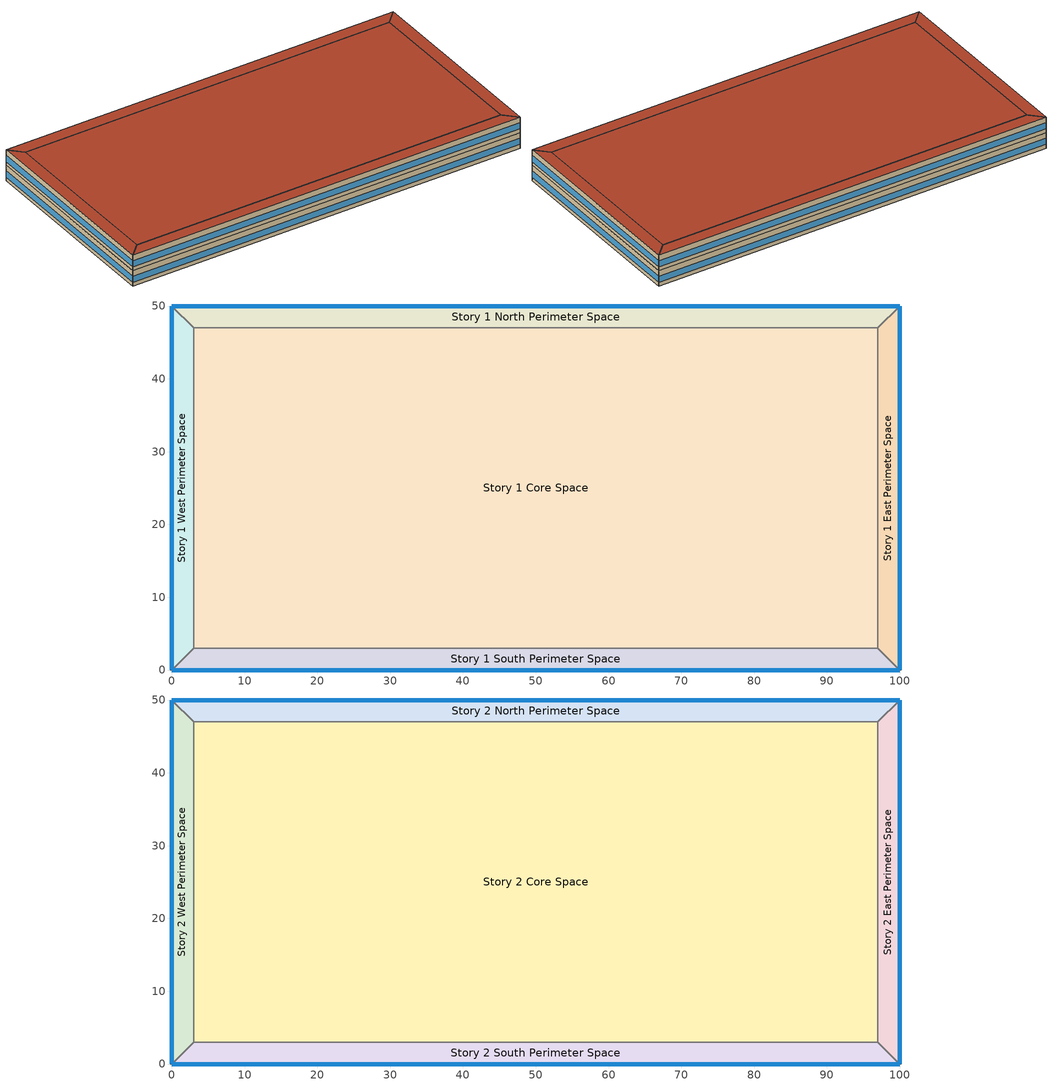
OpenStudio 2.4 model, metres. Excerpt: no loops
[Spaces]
Story 1 West Perimeter Space
 floor ground: 0,0 0,50 3,47 3,3 z0
 wall outside: 0,50 0,0 z0:4
 wall to Story 1 North Perimeter Space: 3,47 0,50 z0:4
 wall to Story 1 Core Space: 3,3 3,47 z0:4
 wall to Story 1 South Perimeter Space: 0,0 3,3 z0:4
 window: 0,49.97 0,0.03 z1:2.6
Story 1 North Perimeter Space
 floor ground: 0,50 100,50 97,47 3,47 z0
 wall outside: 100,50 0,50 z0:4
 wall to Story 1 East Perimeter Space: 97,47 100,50 z0:4
 wall to Story 1 Core Space: 3,47 97,47 z0:4
 window: 99.97,50 0.03,50 z1:2.6
Story 1 East Perimeter Space
 floor ground: 100,50 100,0 97,3 97,47 z0
 wall outside: 100,0 100,50 z0:4
 wall to Story 1 South Perimeter Space: 97,3 100,0 z0:4
 wall to Story 1 Core Space: 97,47 97,3 z0:4
 window: 100,0.03 100,49.97 z1:2.6
Story 1 South Perimeter Space
 floor ground: 100,0 0,0 3,3 97,3 z0
 wall outside: 0,0 100,0 z0:4
 wall to Story 1 Core Space: 97,3 3,3 z0:4
 window: 0.03,0 99.97,0 z1:2.6
Story 1 Core Space
 floor ground: 3,3 3,47 97,47 97,3 z0
Story 2 West Perimeter Space
 floor to Story 1 West Perimeter Space: 0,0 0,50 3,47 3,3 z4
 wall outside: 0,50 0,0 z4:8
 wall to Story 2 North Perimeter Space: 3,47 0,50 z4:8
 wall to Story 2 Core Space: 3,3 3,47 z4:8
 wall to Story 2 South Perimeter Space: 0,0 3,3 z4:8
 window: 0,49.97 0,0.03 z5:6.6
 roof outside: 3,3 3,47 0,50 0,0 z8
Story 2 North Perimeter Space
 floor to Story 1 North Perimeter Space: 0,50 100,50 97,47 3,47 z4
 wall outside: 100,50 0,50 z4:8
 wall to Story 2 East Perimeter Space: 97,47 100,50 z4:8
 wall to Story 2 Core Space: 3,47 97,47 z4:8
 window: 99.97,50 0.03,50 z5:6.6
 roof outside: 3,47 97,47 100,50 0,50 z8
Story 2 East Perimeter Space
 floor to Story 1 East Perimeter Space: 100,50 100,0 97,3 97,47 z4
 wall outside: 100,0 100,50 z4:8
 wall to Story 2 South Perimeter Space: 97,3 100,0 z4:8
 wall to Story 2 Core Space: 97,47 97,3 z4:8
 window: 100,0.03 100,49.97 z5:6.6
 roof outside: 97,47 97,3 100,0 100,50 z8
Story 2 South Perimeter Space
 floor to Story 1 South Perimeter Space: 100,0 0,0 3,3 97,3 z4
 wall outside: 0,0 100,0 z4:8
 wall to Story 2 Core Space: 97,3 3,3 z4:8
 window: 0.03,0 99.97,0 z5:6.6
 roof outside: 97,3 3,3 0,0 100,0 z8
Story 2 Core Space
 floor to Story 1 Core Space: 3,3 3,47 97,47 97,3 z4
 roof outside: 97,3 97,47 3,47 3,3 z8
[Building]
Building 1: Space Type=Baseline Model Space Type; Default Construction Set=ASHRAE_189.1-2009_ClimateZone 4-5 (mdoff)_ConstSet
[SizingPeriod:DesignDay] Barometric Pressure {Pa}=98934; Sky Clearness=0; Rain Indicator=0; Snow Indicator=0; Day of Month=21; Daylight Saving Time Indicator=0; Dry-Bulb Temperature Range Modifier Type=DefaultMultipliers
Name | Maximum Dry-Bulb Temperature {C} | Daily Dry-Bulb Temperature Range {deltaC} | Humidity Indicating Conditions at Maximum Dry-Bulb | Wind Speed {m/s} | Wind Direction {deg} | Month | Day Type | Humidity Indicating Type | Solar Model Indicator | ASHRAE Taub | ASHRAE Taud
Chicago Ohare Intl Ap Ann Htg 99.6% Condns DB | -20 | 0 | -20 | 4.9 | 270 | 1 | WinterDesignDay | Wetbulb | ASHRAEClearSky
Chicago Ohare Intl Ap Ann Htg Wind 99.6% Condns WS=>MCDB | -3.5 | 0 | -3.5 | 12.4 | 270 | 1 | WinterDesignDay | Wetbulb | ASHRAEClearSky
Chicago Ohare Intl Ap Ann Hum_n 99.6% Condns DP=>MCDB | -19.2 | 0 | -25.7 | 4.9 | 270 | 1 | WinterDesignDay | Dewpoint | ASHRAEClearSky
Chicago Ohare Intl Ap Ann Clg .4% Condns DB=>MWB | 33.3 | 10.5 | 23.7 | 5.2 | 230 | 7 | SummerDesignDay | Wetbulb | ASHRAETau | 0.455 | 2.05
[DefaultConstructionSet]
ASHRAE_189.1-2009_ClimateZone 4-5 (mdoff)_ConstSet: Default Exterior Surface Constructions=ASHRAE_189.1-2009_ClimateZone 4-5 (mdoff)_Exterior_DefSurfCons; Default Interior Surface Constructions=000_Interior_DefSurfCons; Default Ground Contact Surface Constructions=000_Ground_DefSurfCons; Default Exterior SubSurface Constructions=ASHRAE_189.1-2009_ClimateZone 4-5 (mdoff)_Exterior_DefSubCons; Default Interior SubSurface Constructions=000_Interior_DefSubCons; Interior Partition Construction=000_Interior Partition
[DefaultSurfaceConstructions]
Name | Floor Construction | Wall Construction | Roof Ceiling Construction
ASHRAE_189.1-2009_ClimateZone 4-5 (mdoff)_Exterior_DefSurfCons | 000_ExtSlabCarpet_4in_ClimateZone 1-8 | ASHRAE_189.1-2009_ExtWall_SteelFrame_ClimateZone 4-8 | ASHRAE_189.1-2009_ExtRoof_IEAD_ClimateZone 2-5
000_Interior_DefSurfCons | 000_Interior Floor | 000_Interior Wall | 000_Interior Ceiling
000_Ground_DefSurfCons | 000_ExtSlabCarpet_4in_ClimateZone 1-8 | 000_ExtSlabCarpet_4in_ClimateZone 1-8 | 000_ExtSlabCarpet_4in_ClimateZone 1-8
[DefaultSubSurfaceConstructions] Glass Door Construction=000_Exterior Window; Skylight Construction=000_Exterior Window; Tubular Daylight Dome Construction=000_Interior Window; Tubular Daylight Diffuser Construction=000_Interior Window
Name | Fixed Window Construction | Operable Window Construction | Door Construction
ASHRAE_189.1-2009_ClimateZone 4-5 (mdoff)_Exterior_DefSubCons | ASHRAE_189.1-2009_ExtWindow_ClimateZone 4-5 | ASHRAE_189.1-2009_ExtWindow_ClimateZone 4-5 | 000_Exterior Door
000_Interior_DefSubCons | 000_Interior Window | 000_Interior Window | 000_Interior Door
[Construction]
000_Interior Partition; 000_Interior Door: 000_G05 25mm wood
000_ExtSlabCarpet_4in_ClimateZone 1-8: MAT-CC05 4 HW CONCRETE, CP02 CARPET PAD
ASHRAE_189.1-2009_ExtWall_SteelFrame_ClimateZone 4-8: MAT-SHEATH, Wall Insulation [39], 1/2IN Gypsum
ASHRAE_189.1-2009_ExtRoof_IEAD_ClimateZone 2-5: Roof Membrane, Roof Insulation [21], Metal Decking
000_Interior Floor: 000_F16 Acoustic tile, 000_F05 Ceiling air space resistance, 000_M11 100mm lightweight concrete
000_Interior Wall: 000_G01a 19mm gypsum board, 000_F04 Wall air space resistance, 000_G01a 19mm gypsum board
000_Interior Ceiling: 000_M11 100mm lightweight concrete, 000_F05 Ceiling air space resistance, 000_F16 Acoustic tile
ASHRAE_189.1-2009_ExtWindow_ClimateZone 4-5: Theoretical Glass [207]
000_Exterior Door: 000_F08 Metal surface, 000_I01 25mm insulation board
000_Exterior Window: 000_Clear 3mm, 000_Air 13mm, 000_Clear 3mm
000_Interior Window: 000_Clear 3mm
[Material]
Name | Roughness | Thickness | Conductivity | Density | Specific Heat | Thermal Absorptance | Solar Absorptance | Visible Absorptance
000_G05 25mm wood | MediumSmooth | 0.0254 | 0.15 | 608 | 1630
MAT-CC05 4 HW CONCRETE | Rough | 0.1016 | 1.311 | 2240 | 836.8 | 0.9 | 0.7 | 0.7
Wall Insulation [39] | MediumRough | 0.1184 | 0.045 | 265 | 836.8 | 0.9 | 0.7 | 0.7
1/2IN Gypsum | Smooth | 0.0127 | 0.16 | 784.9 | 830 | 0.9 | 0.92 | 0.92
Roof Membrane | VeryRough | 0.0095 | 0.16 | 1121.29 | 1460 | 0.9 | 0.7 | 0.7
Roof Insulation [21] | MediumRough | 0.2105 | 0.049 | 265 | 836.8 | 0.9 | 0.7 | 0.7
Metal Decking | MediumSmooth | 0.0015 | 45.006 | 7680 | 418.4 | 0.9 | 0.7 | 0.3
000_F16 Acoustic tile | MediumSmooth | 0.0191 | 0.06 | 368 | 590
000_M11 100mm lightweight concrete | MediumRough | 0.1016 | 0.53 | 1280 | 840
000_G01a 19mm gypsum board | MediumSmooth | 0.019 | 0.16 | 800 | 1090
000_F08 Metal surface | Smooth | 0.0008 | 45.28 | 7824 | 500
000_I01 25mm insulation board | MediumRough | 0.0254 | 0.03 | 43 | 1210
[Material:NoMass] Thermal Absorptance=0.9; Solar Absorptance=0.7
Name | Roughness | Thermal Resistance | Visible Absorptance
CP02 CARPET PAD | VeryRough | 0.2165 | 0.8
MAT-SHEATH | Rough | 0.3626 | 0.7
[Material:AirGap]
Name | Thermal Resistance
000_F05 Ceiling air space resistance | 0.18
000_F04 Wall air space resistance | 0.15
[WindowMaterial:Glazing] Optical Data Type=SpectralAverage; Thickness=0.003; Infrared Transmittance at Normal Incidence=0
Name | Solar Transmittance at Normal Incidence | Front Side Solar Reflectance at Normal Incidence | Back Side Solar Reflectance at Normal Incidence | Visible Transmittance at Normal Incidence | Front Side Visible Reflectance at Normal Incidence | Back Side Visible Reflectance at Normal Incidence | Front Side Infrared Hemispherical Emissivity | Back Side Infrared Hemispherical Emissivity | Conductivity | Dirt Correction Factor for Solar and Visible Transmittance | Solar Diffusing
Theoretical Glass [207] | 0.3311 | 0.6189 | 0.6189 | 0.44 | 0.51 | 0.51 | 0.9 | 0.9 | 0.0133 | 1 | No
000_Clear 3mm | 0.837 | 0.075 | 0.075 | 0.898 | 0.081 | 0.081 | 0.84 | 0.84 | 0.9
[WindowMaterial:Gas]
000_Air 13mm: Gas Type=Air; Thickness=0.0127
[BuildingStory] Nominal Floor to Floor Height {m}=4
Name | Nominal Z Coordinate {m}
Story 1 | 0
Story 2 | 4
[Space]
Name | Building Story | Thermal Zone
Story 1 West Perimeter Space | Story 1 | Story 1 West Perimeter Thermal Zone
Story 1 North Perimeter Space | Story 1 | Story 1 North Perimeter Thermal Zone
Story 1 East Perimeter Space | Story 1 | Story 1 East Perimeter Thermal Zone
Story 1 South Perimeter Space | Story 1 | Story 1 South Perimeter Thermal Zone
Story 1 Core Space | Story 1 | Story 1 Core Thermal Zone
Story 2 West Perimeter Space | Story 2 | Story 2 West Perimeter Thermal Zone
Story 2 North Perimeter Space | Story 2 | Story 2 North Perimeter Thermal Zone
Story 2 East Perimeter Space | Story 2 | Story 2 East Perimeter Thermal Zone
Story 2 South Perimeter Space | Story 2 | Story 2 South Perimeter Thermal Zone
Story 2 Core Space | Story 2 | Story 2 Core Thermal Zone
[ThermalZone] Use Ideal Air Loads=No
Name | Thermostat | Humidistat
Story 2 East Perimeter Thermal Zone | Thermostat Setpoint Dual Setpoint 3
Story 1 South Perimeter Thermal Zone | Thermostat Setpoint Dual Setpoint 6
Story 1 West Perimeter Thermal Zone | Thermostat Setpoint Dual Setpoint 1 | Zone Control Humidistat 1
Story 2 West Perimeter Thermal Zone | Thermostat Setpoint Dual Setpoint 7
Story 1 North Perimeter Thermal Zone | Thermostat Setpoint Dual Setpoint 8
Story 1 East Perimeter Thermal Zone | Thermostat Setpoint Dual Setpoint 2
Story 1 Core Thermal Zone | Thermostat Setpoint Dual Setpoint 5
Story 2 South Perimeter Thermal Zone | Thermostat Setpoint Dual Setpoint 9
Story 2 North Perimeter Thermal Zone | Thermostat Setpoint Dual Setpoint 4
Story 2 Core Thermal Zone | Thermostat Setpoint Dual Setpoint 10
[Coil:Cooling:DX:SingleSpeed]
Coil Cooling DX Single Speed 11: Availability Schedule=Always On Discrete; Rated Total Cooling Capacity {W}=autosize; Rated Sensible Heat Ratio=autosize; Rated COP {W/W}=3; Rated Air Flow Rate {m3/s}=autosize; Rated Evaporator Fan Power Per Volume Flow Rate {W/(m3/s)}=773.3; Total Cooling Capacity Function of Temperature Curve=Curve Biquadratic 21; Total Cooling Capacity Function of Flow Fraction Curve=Curve Quadratic 31; Energy Input Ratio Function of Temperature Curve=Curve Biquadratic 22; Energy Input Ratio Function of Flow Fraction Curve=Curve Quadratic 32; Part Load Fraction Correlation Curve=Curve Quadratic 33; Condenser Type=AirCooled; Evaporative Condenser Effectiveness=0; Evaporative Condenser Air Flow Rate {m3/s}=Autosize; Evaporative Condenser Pump Rated Power Consumption {W}=Autosize; Crankcase Heater Capacity {W}=0; Maximum Outdoor Dry-Bulb Temperature for Crankcase Heater Operation {C}=0; Basin Heater Capacity {W/K}=0; Basin Heater Setpoint Temperature {C}=10
[ThermostatSetpoint:DualSetpoint] Heating Setpoint Temperature Schedule=Heating Sch; Cooling Setpoint Temperature Schedule=Cooling Sch
Thermostat Setpoint Dual Setpoint 1; Thermostat Setpoint Dual Setpoint 2; Thermostat Setpoint Dual Setpoint 3; Thermostat Setpoint Dual Setpoint 4; Thermostat Setpoint Dual Setpoint 5; Thermostat Setpoint Dual Setpoint 6; Thermostat Setpoint Dual Setpoint 7; Thermostat Setpoint Dual Setpoint 8; Thermostat Setpoint Dual Setpoint 9; Thermostat Setpoint Dual Setpoint 10
[SpaceType]
Baseline Model Space Type: Default Schedule Set=Baseline Model Schedule Set; Design Specification Outdoor Air Object=Baseline Model OA
[DefaultScheduleSet]
Baseline Model Schedule Set: Number of People Schedule=Baseline Model People Lights and Equipment Schedule; People Activity Level Schedule=Baseline Model People Activity Schedule; Lighting Schedule=Baseline Model People Lights and Equipment Schedule; Electric Equipment Schedule=Baseline Model People Lights and Equipment Schedule; Infiltration Schedule=Baseline Model Infiltration Schedule
[DesignSpecification:OutdoorAir]
Baseline Model OA: Outdoor Air Method=Sum; Outdoor Air Flow per Person {m3/s-person}=0.00943895
[SpaceInfiltration:DesignFlowRate]
Baseline Model Infiltration: Space or SpaceType=Baseline Model Space Type; Design Flow Rate Calculation Method=Flow/ExteriorArea; Flow per Exterior Surface Area {m3/s-m2}=0.0003048
[People:Definition]
Baseline Model People Definition: Number of People Calculation Method=People/Area; People per Space Floor Area {person/m2}=0.0538196; Fraction Radiant=0.3
[People]
Baseline Model People: People Definition=Baseline Model People Definition; Space or SpaceType=Baseline Model Space Type; Multiplier=1
[Lights:Definition]
Baseline Model Lights Definition: Design Level Calculation Method=Watts/Area; Watts per Space Floor Area {W/m2}=10.7639
[Lights]
Baseline Model Lights: Lights Definition=Baseline Model Lights Definition; Space or SpaceType=Baseline Model Space Type; Fraction Replaceable=1
[ElectricEquipment:Definition]
Baseline Model Electric Equipment Definition: Design Level Calculation Method=Watts/Area; Watts per Space Floor Area {W/m2}=10.7639
[ElectricEquipment]
Baseline Model Electric Equipment: Electric Equipment Definition=Baseline Model Electric Equipment Definition; Space or SpaceType=Baseline Model Space Type
[Fan:OnOff]
Fan On Off 2: Availability Schedule=Always On Discrete; Fan Efficiency=0.6; Pressure Rise {Pa}=300; Maximum Flow Rate {m3/s}=autosize; Motor Efficiency=0.8; Motor In Airstream Fraction=1; Fan Power Ratio Function of Speed Ratio Curve=Fan On Off Power Curve 1; Fan Efficiency Ratio Function of Speed Ratio Curve=Fan On Off Efficiency Curve 1
[Coil:Heating:Electric]
Coil Heating Electric 1: Availability Schedule=Always Off Discrete
[ZoneControl:Humidistat]
Zone Control Humidistat 1: Humidifying Relative Humidity Setpoint Schedule=Humidifying Schedule 30 Percent; Dehumidifying Relative Humidity Setpoint Schedule=Dehumidifying Schedule 100 Percent
[Curve:Biquadratic] Minimum Value of x=17; Maximum Value of x=22; Minimum Value of y=13; Maximum Value of y=46
Name | Coefficient1 Constant | Coefficient2 x | Coefficient3 x**2 | Coefficient4 y | Coefficient5 y**2 | Coefficient6 x*y
Curve Biquadratic 21 | 0.942588 | 0.00954335 | 0.00068377 | -0.0110427 | 5.249e-06 | -9.72e-06
Curve Biquadratic 22 | 0.342414 | 0.034885 | -0.0006237 | 0.00497722 | 0.000437951 | -0.000728028
[Schedule:Ruleset]
Name | Default Day Schedule | Summer Design Day Schedule | Winter Design Day Schedule
Cooling Sch | Cooling Sch Default
Heating Sch | Heating Sch Default
Baseline Model Infiltration Schedule | Baseline Model Infiltration Schedule Schedule All Days | Baseline Model Infiltration Schedule Summer Design Day | Baseline Model Infiltration Schedule Winter Design Day
Baseline Model People Lights and Equipment Schedule | Baseline Model People Lights and Equipment Schedule Schedule Week Day | Baseline Model People Lights and Equipment Schedule Summer Design Day | Baseline Model People Lights and Equipment Schedule Winter Design Day
Baseline Model People Activity Schedule | Baseline Model People Activity Schedule Default
[Schedule:Day]
Cooling Sch Default: 24, 0, 28
Heating Sch Default: 24, 0, 24
Baseline Model Infiltration Schedule Schedule All Days: 6, 0, 1, 22, 0, 0.25, 24, 0, 1
Baseline Model Infiltration Schedule Winter Design Day; Baseline Model Infiltration Schedule Summer Design Day; Baseline Model People Lights and Equipment Schedule Summer Design Day: 24, 0, 1
Baseline Model People Lights and Equipment Schedule Schedule Week Day: 6, 0, 0, 7, 0, 0.1, 8, 0, 0.2, 12, 0, 0.95, 13, 0, 0.5, 17, 0, 0.95, 18, 0, 0.7, 20, 0, 0.4, 22, 0, 0.1, 24, 0, 0.05
Baseline Model People Lights and Equipment Schedule Winter Design Day; Baseline Model People Lights and Equipment Schedule Schedule Sunday: 24, 0, 0
Baseline Model People Lights and Equipment Schedule Saturday: 6, 0, 0, 8, 0, 0.1, 14, 0, 0.5, 17, 0, 0.1, 24, 0, 0
Baseline Model People Activity Schedule Default: 24, 0, 120
[Schedule:Constant]
Name | Value
Always On Discrete | 1
Always Off Discrete | 0
Humidifying Schedule 30 Percent | 30
Dehumidifying Schedule 100 Percent | 100
[Curve:Quadratic]
Name | Coefficient1 Constant | Coefficient2 x | Coefficient3 x**2 | Minimum Value of x | Maximum Value of x
Curve Quadratic 31 | 0.8 | 0.2 | 0 | 0.5 | 1.5
Curve Quadratic 32 | 1.1552 | -0.1808 | 0.0256 | 0.5 | 1.5
Curve Quadratic 33 | 0.85 | 0.15 | 0 | 0 | 1
[Schedule:Rule] Schedule Ruleset=Baseline Model People Lights and Equipment Schedule
Name | Rule Order | Day Schedule | Apply Saturday | Apply Sunday
Baseline Model People Lights and Equipment Schedule Saturday Rule | 1 | Baseline Model People Lights and Equipment Schedule Saturday | Yes
Baseline Model People Lights and Equipment Schedule Sunday Rule | 0 | Baseline Model People Lights and Equipment Schedule Schedule Sunday |  | Yes
[Curve:Exponent]
Fan On Off Power Curve 1: Coefficient1 Constant=1; Coefficient2 Constant=0; Coefficient3 Constant=0; Minimum Value of x=0; Maximum Value of x=1
[Curve:Cubic]
Fan On Off Efficiency Curve 1: Coefficient1 Constant=1; Coefficient2 x=0; Coefficient3 x**2=0; Coefficient4 x**3=0; Minimum Value of x=0; Maximum Value of x=1
